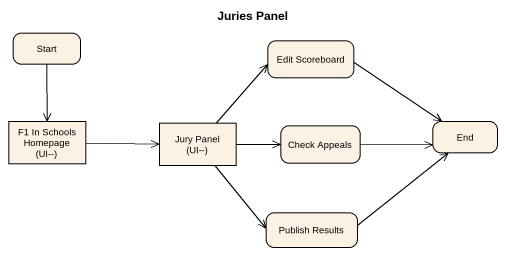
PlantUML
@startuml
title Juries Panel
hide empty description
state "Start" as Start_
state "Edit Scoreboard" as Edit_Scoreboard
state "F1 In Schools Homepage (UI--)" as F1_In_Schools_Homepage_UI <<object>>
state "Jury Panel (UI--)" as Jury_Panel_UI <<object>>
state "Check Appeals" as Check_Appeals
state "End" as End_
state "Publish Results" as Publish_Results
Start_ --> F1_In_Schools_Homepage_UI
Edit_Scoreboard -right-> End_
F1_In_Schools_Homepage_UI -right-> Jury_Panel_UI
Jury_Panel_UI -up-> Edit_Scoreboard
Jury_Panel_UI -right-> Check_Appeals
Jury_Panel_UI --> Publish_Results
Check_Appeals -right-> End_
Publish_Results -up-> End_
@enduml
